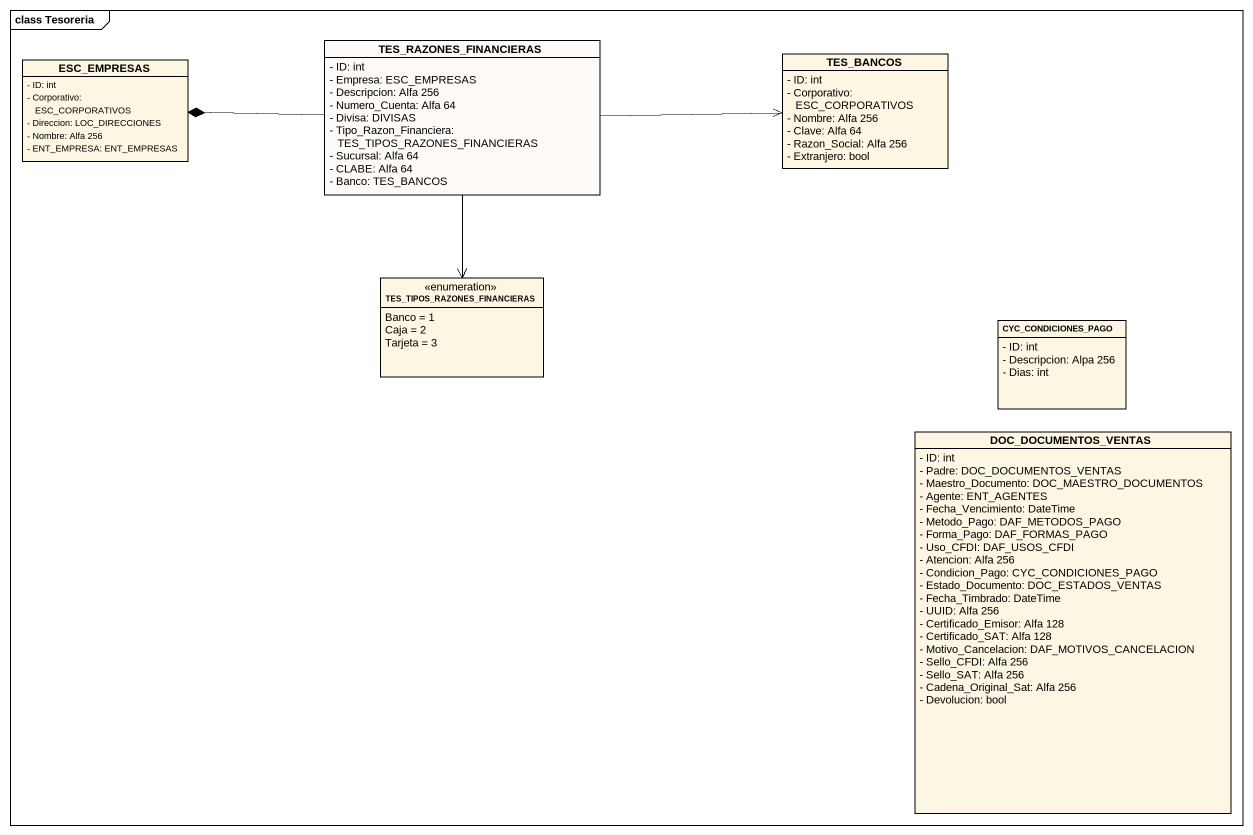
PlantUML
@startuml
mainframe class Tesoreria
hide circle
hide empty members
skinparam classAttributeIconSize 0
class TES_RAZONES_FINANCIERAS #FDFAF7 {
  - ID: int
  - Empresa: ESC_EMPRESAS
  - Descripcion: Alfa 256
  - Numero_Cuenta: Alfa 64
  - Divisa: DIVISAS
  - Tipo_Razon_Financiera: TES_TIPOS_RAZONES_FINANCIERAS
  - Sucursal: Alfa 64
  - CLABE: Alfa 64
  - Banco: TES_BANCOS
}
class ESC_EMPRESAS {
  - ID: int
  - Corporativo: ESC_CORPORATIVOS
  - Direccion: LOC_DIRECCIONES
  - Nombre: Alfa 256
  - ENT_EMPRESA: ENT_EMPRESAS
}
class TES_BANCOS {
  - ID: int
  - Corporativo: ESC_CORPORATIVOS
  - Nombre: Alfa 256
  - Clave: Alfa 64
  - Razon_Social: Alfa 256
  - Extranjero: bool
}
enum "TES_TIPOS_RAZONES_FINANCIERAS" as TES_TIPOS_RAZONES {
  Banco = 1
  Caja = 2
  Tarjeta = 3
}
class CYC_CONDICIONES_PAGO {
  - ID: int
  - Descripcion: Alpa 256
  - Dias: int
}
class DOC_DOCUMENTOS_VENTAS {
  - ID: int
  - Padre: DOC_DOCUMENTOS_VENTAS
  - Maestro_Documento: DOC_MAESTRO_DOCUMENTOS
  - Agente: ENT_AGENTES
  - Fecha_Vencimiento: DateTime
  - Metodo_Pago: DAF_METODOS_PAGO
  - Forma_Pago: DAF_FORMAS_PAGO
  - Uso_CFDI: DAF_USOS_CFDI
  - Atencion: Alfa 256
  - Condicion_Pago: CYC_CONDICIONES_PAGO
  - Estado_Documento: DOC_ESTADOS_VENTAS
  - Fecha_Timbrado: DateTime
  - UUID: Alfa 256
  - Certificado_Emisor: Alfa 128
  - Certificado_SAT: Alfa 128
  - Motivo_Cancelacion: DAF_MOTIVOS_CANCELACION
  - Sello_CFDI: Alfa 256
  - Sello_SAT: Alfa 256
  - Cadena_Original_Sat: Alfa 256
  - Devolucion: bool
}
TES_RAZONES_FINANCIERAS -left-* ESC_EMPRESAS
TES_RAZONES_FINANCIERAS -right-> TES_BANCOS
TES_RAZONES_FINANCIERAS --> TES_TIPOS_RAZONES
@enduml
